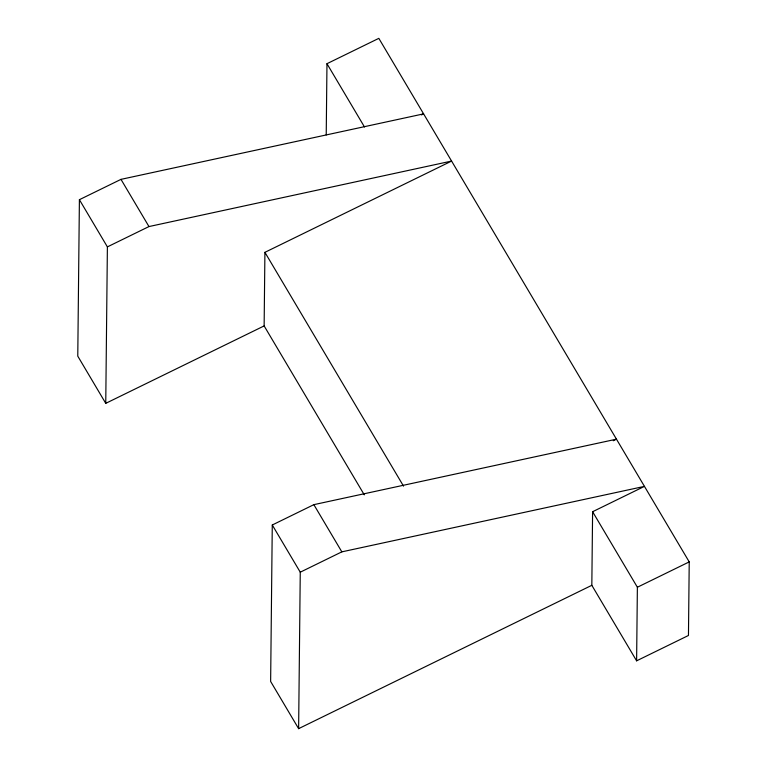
<?xml version="1.0" encoding="UTF-8"?>
<svg xmlns="http://www.w3.org/2000/svg" width="767" height="767" viewBox="0 0 767 767"><rect width="100%" height="100%" fill="white"/><g stroke="black" fill="none" stroke-linecap="round" stroke-linejoin="round"><path stroke-width="1.15" d="M421.457 114.916L423.605 113.871L120.985 179.363L79.404 199.688L77.774 356.147L105.75 403.346L264.136 325.917L264.912 252.333L451.59 161.07L148.971 226.562L107.39 246.888L105.75 403.346M613.255 440.747L616.467 439.175L313.856 504.657L272.275 524.992L270.636 681.451L298.622 728.65L591.827 585.307L592.603 511.723L644.453 486.374L341.842 551.856L300.261 572.192L298.622 728.65M326.224 134.915L326.972 63.699L378.831 38.35L689.226 561.895L688.459 635.479L636.61 660.828L591.827 585.307M636.61 660.828L637.377 587.244L592.603 511.723M637.377 587.244L689.226 561.895M326.972 63.699L364.488 126.977M264.912 252.333L403.538 486.144M264.136 325.917L364.287 494.84M120.985 179.363L148.971 226.562M313.856 504.657L341.842 551.856M79.404 199.688L107.39 246.888M272.275 524.992L300.261 572.192"/></g></svg>
